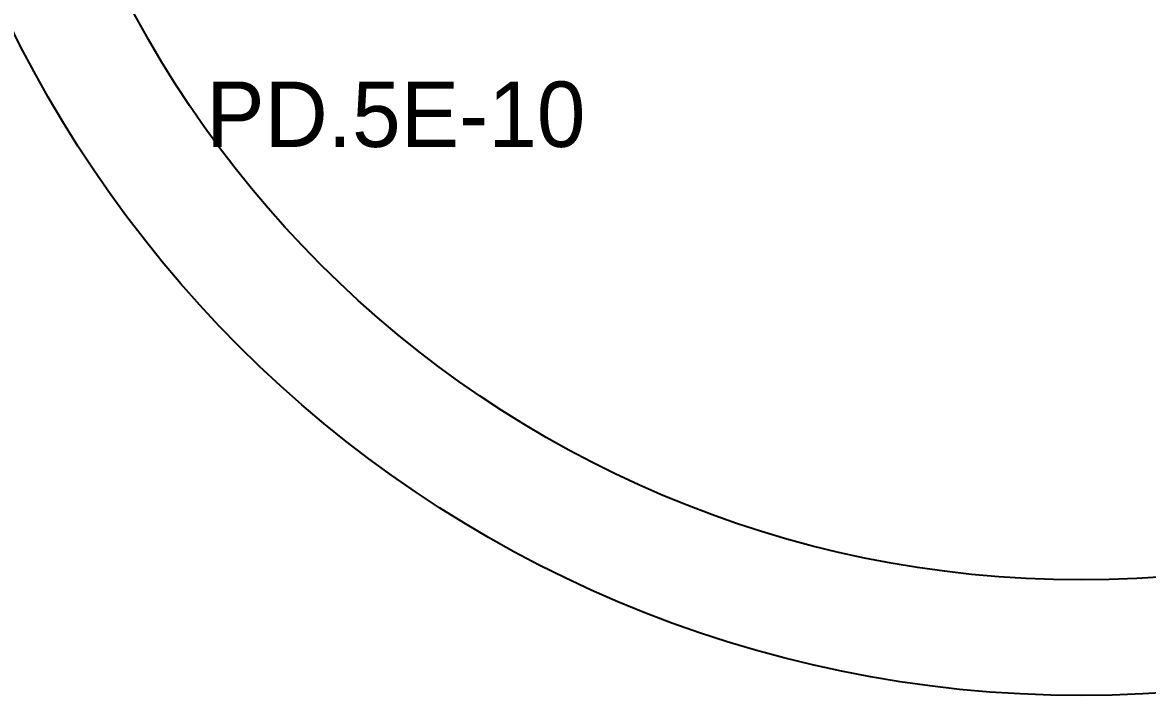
# Model space of a CAD drawing. Header units: metres. Extents: x -325 to 301, y -147 to 149.
# Drawn here: x 69.974 to 71.694, y 78.064 to 79.092 of the extents above; entities that cross this region are included whole.
import ezdxf

# ---------------------------------------------------------------- set-up
doc = ezdxf.new("R2010")
doc.units = ezdxf.units.M
doc.layers.add('-aux', color=50, linetype='Continuous', plot=False)
doc.layers.add('-AUX-QAD', color=5, linetype='Continuous', plot=False)
doc.styles.add('x-llegenda materials$0$ENGRAVERS', font='TT0586M.TTF')

msp = doc.modelspace()

# ---------------------------------------------------------------- linework, layer by layer
at = {"layer": '-AUX-QAD'}
for radius in [1.820887697150468, 1.644287805263133]:
    msp.add_circle((71.59321750729976, 79.88457580875846), radius, dxfattribs=at)

# ---------------------------------------------------------------- texts
at = {"layer": '-aux', "insert": (70.25526165356735, 79.0019293835843), "char_height": 0.1, "width": 19.21009939306024, "attachment_point": 1, "style": 'x-llegenda materials$0$ENGRAVERS'}
msp.add_mtext('PD.5E-10', dxfattribs=at)

doc.saveas('drawing.dxf')
